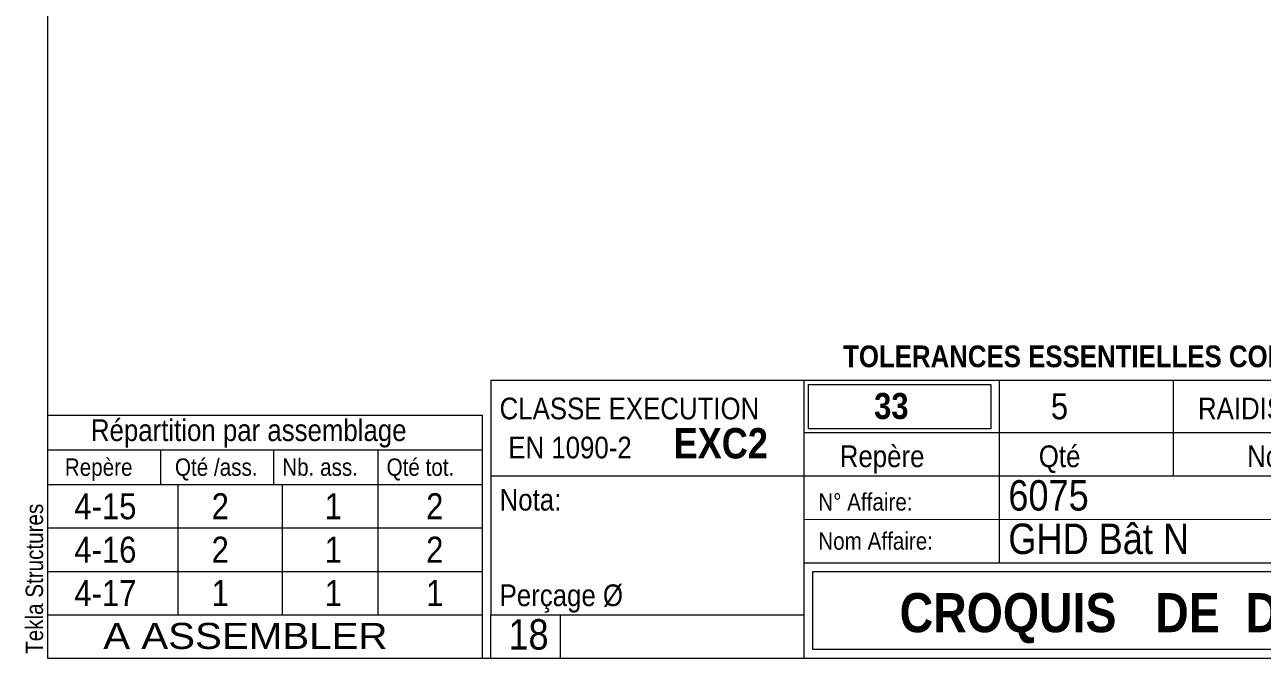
# Model space of a CAD drawing. Header units: millimetres. Extents: x 2 to 287, y 5 to 195.
# Drawn here: x 2.4 to 144.7, y 5 to 77.9 of the extents above; entities that cross this region are included whole.
import ezdxf

# ---------------------------------------------------------------- set-up
doc = ezdxf.new("R2010")
doc.units = ezdxf.units.MM
doc.layers.add('Autre type objet', color=1, linetype='Continuous', lineweight=0)
doc.layers.add('Feuille dessin', color=5, linetype='Continuous', lineweight=0)
doc.styles.add('ARIAL', font='ARIAL.TTF')
doc.styles.add('ARIAL_BOLD', font='ARIALBD.TTF')
doc.styles.add('ARIAL_NARROW', font='ARIAL.TTF')

# ---------------------------------------------------------------- blocks, each defined once
blk = doc.blocks.new('*A3')
at = {"layer": 'Feuille dessin', "linetype": 'Continuous', "lineweight": 0}
for p, q in [((5, 195), (5, 5)), ((5, 5), (282, 5))]:
    blk.add_line(p, q, dxfattribs=at)
at = {"layer": 'Feuille dessin', "style": 'ARIAL', "width": 0.85}
blk.add_text('Tekla Structures', height=2, rotation=90, dxfattribs=at).set_placement((4.5, 5.5))
blk = doc.blocks.new('*A4')
at = {"layer": 'Autre type objet', "linetype": 'Continuous', "lineweight": 0}
for p, q in [((56, 37), (92, 37)), ((56, 37), (56, 10)), ((92, 37), (92, 10)), ((56, 26), (92, 26)), ((56, 10), (92, 10)), ((56, 5), (56, 10)), ((64, 5), (64, 10)), ((56, 5), (64, 5))]:
    blk.add_line(p, q, dxfattribs=at)
at = {"layer": 'Autre type objet', "width": 0.85}
for s, height, style, p in [('CLASSE EXECUTION', 2.5, 'ARIAL', (57, 32.5)), ('EXC2', 3.5, 'ARIAL_BOLD', (77, 28)), ('EN 1090-2', 2.5, 'ARIAL', (58, 28)), ('Nota:', 2.5, 'ARIAL', (57, 22)), ('Perçage Ø', 2.5, 'ARIAL', (57, 11)), ('18', 3.5, 'ARIAL_NARROW', (58.014234, 6))]:
    blk.add_text(s, height=height, dxfattribs=dict(at, style=style)).set_placement(p)
blk = doc.blocks.new('*A5')
at = {"layer": 'Autre type objet', "linetype": 'Continuous', "lineweight": 0}
for p, q in [((5, 33), (55, 33)), ((5, 33), (5, 25)), ((55, 33), (55, 25)), ((5, 29), (55, 29)), ((18, 29), (18, 25)), ((31, 29), (31, 25)), ((43, 29), (43, 25)), ((5, 25), (55, 25)), ((5, 25), (5, 20)), ((20, 25), (20, 20)), ((32, 25), (32, 20)), ((43, 25), (43, 20)), ((55, 25), (55, 20)), ((5, 20), (55, 20)), ((5, 20), (5, 15)), ((20, 20), (20, 15)), ((32, 20), (32, 15)), ((43, 20), (43, 15)), ((55, 20), (55, 15)), ((5, 15), (55, 15)), ((5, 15), (5, 10)), ((20, 15), (20, 10)), ((32, 15), (32, 10)), ((43, 15), (43, 10)), ((55, 15), (55, 10)), ((5, 10), (55, 10))]:
    blk.add_line(p, q, dxfattribs=at)
at = {"layer": 'Autre type objet', "style": 'ARIAL', "width": 0.85}
for s, height, p in [('Répartition par assemblage', 2.5, (10, 30)), ('Repère', 2, (7, 26)), ('Qté /ass.', 2, (19.663086, 26)), ('Nb. ass.', 2, (32, 26)), ('Qté tot.', 2, (44, 26)), ('4-15', 3, (8.103027, 21)), ('2', 3, (23.885986, 21)), ('1', 3, (36.889404, 21)), ('2', 3, (48.551514, 21)), ('4-16', 3, (8.103027, 16)), ('2', 3, (23.885986, 16)), ('1', 3, (36.889404, 16)), ('2', 3, (48.551514, 16)), ('4-17', 3, (8.103027, 11)), ('1', 3, (23.885986, 11)), ('1', 3, (36.889404, 11)), ('1', 3, (48.551514, 11))]:
    blk.add_text(s, height=height, dxfattribs=at).set_placement(p)
blk = doc.blocks.new('*A7')
at = {"layer": 'Autre type objet', "linetype": 'Continuous', "lineweight": 0}
for p, q in [((92, 37), (282, 37)), ((92, 37), (92, 31)), ((114.5, 31), (114.5, 37)), ((134.5, 31), (134.5, 37)), ((92.51953, 36.5), (113.5, 36.5)), ((92.51953, 31.394341), (92.51953, 36.5)), ((113.5, 36.5), (113.5, 31.394341)), ((113.5, 31.394341), (92.51953, 31.394341)), ((92, 31), (282, 31)), ((92, 31), (92, 5)), ((114.5, 16), (114.5, 31)), ((134.5, 26), (134.5, 31)), ((92, 26), (282, 26)), ((92, 21), (241.327069, 20.935451)), ((92, 16), (181, 16)), ((93, 15), (180, 15)), ((93, 6), (93, 15)), ((180, 6), (93, 6)), ((92, 5), (282, 5))]:
    blk.add_line(p, q, dxfattribs=at)
at = {"layer": 'Autre type objet', "width": 0.85}
for s, height, style, p in [('TOLERANCES ESSENTIELLES CONFORMES A LA NORME 1090-1', 2.5, 'ARIAL_BOLD', (96.5, 38.5)), ('33', 3, 'ARIAL_BOLD', (100.064045, 32.540141)), ('5', 3, 'ARIAL', (120.389893, 32.5)), ('RAIDISSEUR', 2.5, 'ARIAL', (137.30835, 32.5)), ('Repère', 2.5, 'ARIAL', (96.112978, 27)), ('Qté', 2.5, 'ARIAL', (119, 27)), ('Nom', 2.5, 'ARIAL', (142.961426, 27)), ('6075', 3.5, 'ARIAL', (115.5, 22)), ('N° Affaire:', 2, 'ARIAL', (93.640566, 22)), ('GHD Bât N', 3.5, 'ARIAL', (115.5, 17)), ('Nom Affaire:', 2, 'ARIAL', (93.640566, 17.5)), ('CROQUIS   DE  DEBIT', 4.5, 'ARIAL_BOLD', (103, 8))]:
    blk.add_text(s, height=height, dxfattribs=dict(at, style=style)).set_placement(p)
blk = doc.blocks.new('*A8')
at = {"layer": 'Autre type objet', "linetype": 'Continuous', "lineweight": 0}
for p, q in [((5, 10), (55, 10)), ((5, 10), (5, 5)), ((55, 10), (55, 5)), ((5, 5), (55, 5))]:
    blk.add_line(p, q, dxfattribs=at)
at = {"layer": 'Autre type objet', "style": 'ARIAL', "width": 1.105}
blk.add_text('A ASSEMBLER', height=3, dxfattribs=at).set_placement((11.423651, 6.073465))

msp = doc.modelspace()

# ---------------------------------------------------------------- block references
at = {"lineweight": 0}
for name in ['*A3', '*A7', '*A4', '*A5', '*A8']:
    msp.add_blockref(name, (0, 0), dxfattribs=at)

doc.saveas('drawing.dxf')
